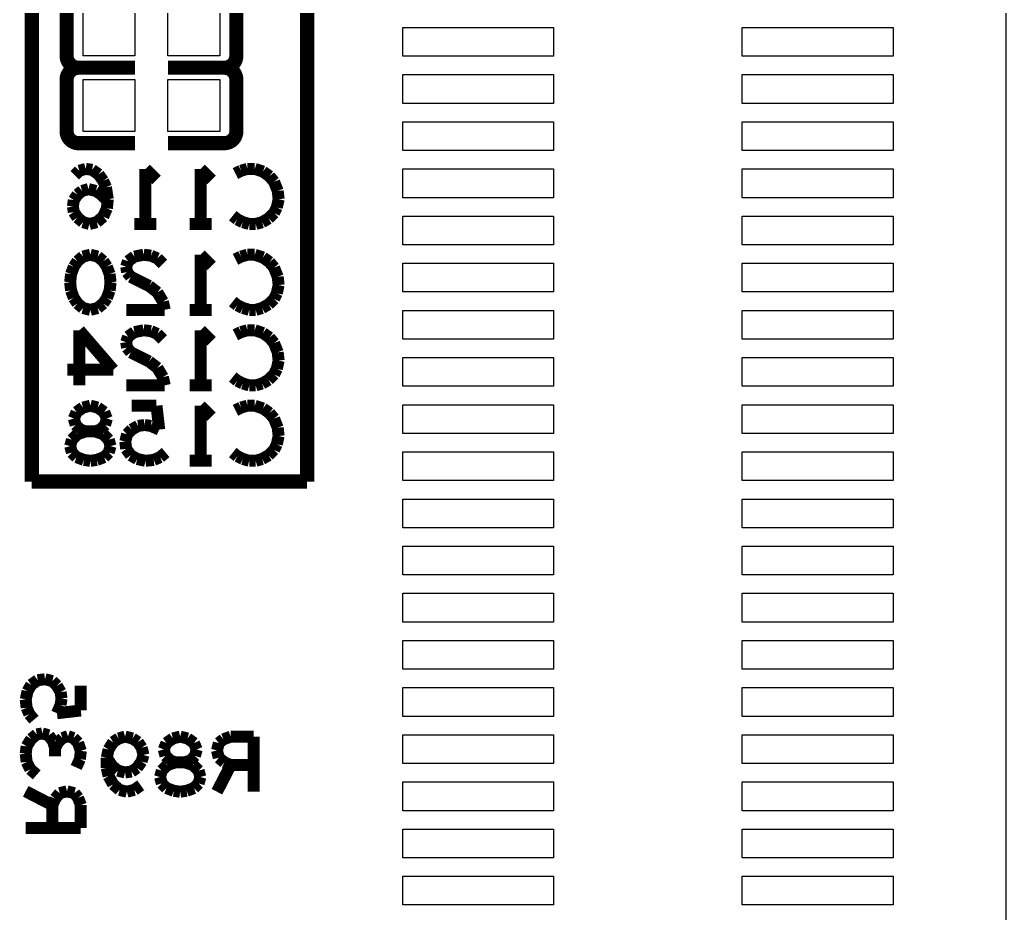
# Model space of a CAD drawing. Extents: x 175.8 to 218.8, y 273.2 to 311.2.
# Drawn here: x 208.35 to 218.81, y 287.38 to 296.86 of the extents above; entities that cross this region are included whole.
import ezdxf

# ---------------------------------------------------------------- set-up
doc = ezdxf.new("R2010")
doc.units = 0
doc.layers.add('MA_DETAILS', color=254, linetype='CONTINUOUS')

# ---------------------------------------------------------------- blocks, each defined once
blk = doc.blocks.new('FIGURE_SQUARE')
blk.add_lwpolyline([(-0.5, -0.5), (-0.5, 0.5), (0.5, 0.5), (0.5, -0.5)], close=True)

msp = doc.modelspace()

# ---------------------------------------------------------------- linework, layer by layer
at = {"layer": 'MA_DETAILS'}
msp.add_lwpolyline([(218.807792, 274.216622), (218.807792, 310.2229)], dxfattribs=at)
for points, const_width in [([(208.473294, 299.578776), (208.473294, 291.958776)], 0.1524), ([(211.394294, 291.958776), (211.394294, 298.054776)], 0.1524), ([(208.843372, 297.019472), (208.843372, 296.473118)], 0.150114), ([(210.643216, 296.473118), (210.643216, 297.019472)], 0.150114), ([(208.970372, 296.346118), (209.568034, 296.346118)], 0.150114), ([(208.970372, 296.346118), (209.568034, 296.346118)], 0.150114), ([(210.516216, 296.346118), (209.918554, 296.346118)], 0.150114), ([(210.516216, 296.346118), (209.918554, 296.346118)], 0.150114), ([(208.843372, 296.219118), (208.843372, 295.672764)], 0.150114), ([(210.643216, 295.672764), (210.643216, 296.219118)], 0.150114), ([(208.970372, 295.545764), (209.568034, 295.545764)], 0.150114), ([(210.516216, 295.545764), (209.918554, 295.545764)], 0.150114), ([(209.046318, 295.273476), (208.978246, 295.253918)], 0.127), ([(209.114644, 295.263824), (209.046318, 295.273476)], 0.127), ([(209.67954, 295.273476), (209.79638, 295.156636)], 0.127), ([(209.67954, 294.689276), (209.67954, 295.273476)], 0.127), ([(210.263994, 295.273476), (210.380834, 295.156636)], 0.127), ([(210.263994, 294.689276), (210.263994, 295.273476)], 0.127), ([(210.692746, 295.253918), (210.760818, 295.273476)], 0.127), ([(210.760818, 295.273476), (210.838796, 295.273476)], 0.127), ([(210.838796, 295.273476), (210.926426, 295.244266)], 0.127), ([(208.978246, 295.253918), (208.929478, 295.205404)], 0.127), ([(209.182716, 295.215056), (209.114644, 295.263824)], 0.127), ([(209.231484, 295.146984), (209.182716, 295.215056)], 0.127), ([(210.634326, 295.224708), (210.692746, 295.253918)], 0.127), ([(210.926426, 295.244266), (210.994498, 295.195498)], 0.127), ([(210.994498, 295.195498), (211.043266, 295.137078)], 0.127), ([(209.075528, 295.059354), (209.007456, 295.039796)], 0.127), ([(209.153506, 295.039796), (209.075528, 295.059354)], 0.127), ([(209.260694, 295.078658), (209.231484, 295.146984)], 0.127), ([(209.279998, 294.952166), (209.260694, 295.078658)], 0.127), ([(211.043266, 295.137078), (211.082128, 295.039796)], 0.127), ([(208.958688, 295.000934), (208.919826, 294.942514)], 0.127), ([(209.007456, 295.039796), (208.958688, 295.000934)], 0.127), ([(209.211926, 295.000934), (209.153506, 295.039796)], 0.127), ([(209.279998, 294.932608), (209.211926, 295.000934)], 0.127), ([(209.270346, 294.854884), (209.279998, 294.952166)], 0.127), ([(211.09178, 294.952166), (211.072476, 294.864536)], 0.127), ([(211.082128, 295.039796), (211.09178, 294.952166)], 0.127), ([(208.919826, 294.942514), (208.910174, 294.874188)], 0.127), ([(208.910174, 294.874188), (208.919826, 294.815768)], 0.127), ([(209.231484, 294.767254), (209.270346, 294.854884)], 0.127), ([(211.072476, 294.864536), (211.043266, 294.806116)], 0.127), ([(208.919826, 294.815768), (208.958688, 294.757348)], 0.127), ([(208.958688, 294.757348), (209.017108, 294.708834)], 0.127), ([(209.163158, 294.708834), (209.231484, 294.767254)], 0.127), ([(210.65363, 294.738044), (210.605116, 294.776906)], 0.127), ([(210.984846, 294.747696), (210.91652, 294.708834)], 0.127), ([(211.043266, 294.806116), (210.984846, 294.747696)], 0.127), ([(209.017108, 294.708834), (209.085434, 294.689276)], 0.127), ([(209.085434, 294.689276), (209.163158, 294.708834)], 0.127), ([(209.79638, 294.689276), (209.5627, 294.689276)], 0.127), ([(210.380834, 294.689276), (210.147154, 294.689276)], 0.127), ([(210.71205, 294.708834), (210.65363, 294.738044)], 0.127), ([(210.780376, 294.689276), (210.71205, 294.708834)], 0.127), ([(210.848448, 294.689276), (210.780376, 294.689276)], 0.127), ([(210.91652, 294.708834), (210.848448, 294.689276)], 0.127), ([(208.958688, 294.295068), (209.017108, 294.343582)], 0.127), ([(209.017108, 294.343582), (209.095086, 294.36314)], 0.127), ([(209.095086, 294.36314), (209.173064, 294.343582)], 0.127), ([(209.173064, 294.343582), (209.231484, 294.295068)], 0.127), ([(209.5627, 294.343582), (209.494628, 294.295068)], 0.127), ([(209.659982, 294.36314), (209.5627, 294.343582)], 0.127), ([(209.73796, 294.353488), (209.659982, 294.36314)], 0.127), ([(209.806032, 294.324278), (209.73796, 294.353488)], 0.127), ([(209.864452, 294.265858), (209.806032, 294.324278)], 0.127), ([(210.263994, 294.36314), (210.380834, 294.2463)], 0.127), ([(210.263994, 293.77894), (210.263994, 294.36314)], 0.127), ([(210.634326, 294.314372), (210.692746, 294.343582)], 0.127), ([(210.692746, 294.343582), (210.760818, 294.36314)], 0.127), ([(210.760818, 294.36314), (210.838796, 294.36314)], 0.127), ([(210.838796, 294.36314), (210.926426, 294.33393)], 0.127), ([(210.926426, 294.33393), (210.994498, 294.285162)], 0.127), ([(208.890616, 294.15867), (208.919826, 294.236648)], 0.127), ([(208.919826, 294.236648), (208.958688, 294.295068)], 0.127), ([(209.231484, 294.295068), (209.270346, 294.236648)], 0.127), ([(209.270346, 294.236648), (209.299556, 294.15867)], 0.127), ([(209.494628, 294.295068), (209.47507, 294.236648)], 0.127), ([(209.47507, 294.236648), (209.484722, 294.178228)], 0.127), ([(210.994498, 294.285162), (211.043266, 294.226742)], 0.127), ([(211.043266, 294.226742), (211.082128, 294.12946)], 0.127), ([(208.880964, 294.07104), (208.890616, 294.15867)], 0.127), ([(209.299556, 294.15867), (209.309208, 294.07104)], 0.127), ([(209.484722, 294.178228), (209.523838, 294.12946)], 0.127), ([(209.523838, 294.12946), (209.718402, 294.032178)], 0.127), ([(211.082128, 294.12946), (211.09178, 294.04183)], 0.127), ([(208.890616, 293.98341), (208.880964, 294.07104)], 0.127), ([(209.309208, 294.07104), (209.299556, 293.98341)], 0.127), ([(209.718402, 294.032178), (209.806032, 293.963852)], 0.127), ([(211.09178, 294.04183), (211.072476, 293.9542)], 0.127), ([(208.919826, 293.905432), (208.890616, 293.98341)], 0.127), ([(208.958688, 293.847012), (208.919826, 293.905432)], 0.127), ([(209.270346, 293.905432), (209.231484, 293.847012)], 0.127), ([(209.299556, 293.98341), (209.270346, 293.905432)], 0.127), ([(209.806032, 293.963852), (209.864452, 293.86657)], 0.127), ([(211.072476, 293.9542), (211.043266, 293.89578)], 0.127), ([(209.017108, 293.798498), (208.958688, 293.847012)], 0.127), ([(209.231484, 293.847012), (209.173064, 293.798498)], 0.127), ([(209.864452, 293.86657), (209.88401, 293.77894)], 0.127), ([(210.65363, 293.827708), (210.605116, 293.86657)], 0.127), ([(210.71205, 293.798498), (210.65363, 293.827708)], 0.127), ([(210.984846, 293.83736), (210.91652, 293.798498)], 0.127), ([(211.043266, 293.89578), (210.984846, 293.83736)], 0.127), ([(209.095086, 293.77894), (209.017108, 293.798498)], 0.127), ([(209.173064, 293.798498), (209.095086, 293.77894)], 0.127), ([(209.88401, 293.77894), (209.47507, 293.77894)], 0.127), ([(210.380834, 293.77894), (210.147154, 293.77894)], 0.127), ([(210.780376, 293.77894), (210.71205, 293.798498)], 0.127), ([(210.848448, 293.77894), (210.780376, 293.77894)], 0.127), ([(210.91652, 293.798498), (210.848448, 293.77894)], 0.127), ([(208.978246, 293.562532), (209.338418, 293.14394)], 0.127), ([(208.978246, 292.978332), (208.978246, 293.562532)], 0.127), ([(209.494628, 293.49446), (209.47507, 293.43604)], 0.127), ([(209.5627, 293.542974), (209.494628, 293.49446)], 0.127), ([(209.659982, 293.562532), (209.5627, 293.542974)], 0.127), ([(209.73796, 293.55288), (209.659982, 293.562532)], 0.127), ([(209.806032, 293.52367), (209.73796, 293.55288)], 0.127), ([(209.864452, 293.46525), (209.806032, 293.52367)], 0.127), ([(210.263994, 293.562532), (210.380834, 293.445692)], 0.127), ([(210.263994, 292.978332), (210.263994, 293.562532)], 0.127), ([(210.634326, 293.513764), (210.692746, 293.542974)], 0.127), ([(210.692746, 293.542974), (210.760818, 293.562532)], 0.127), ([(210.760818, 293.562532), (210.838796, 293.562532)], 0.127), ([(210.838796, 293.562532), (210.926426, 293.533322)], 0.127), ([(210.926426, 293.533322), (210.994498, 293.484554)], 0.127), ([(209.47507, 293.43604), (209.484722, 293.37762)], 0.127), ([(210.994498, 293.484554), (211.043266, 293.426134)], 0.127), ([(211.043266, 293.426134), (211.082128, 293.328852)], 0.127), ([(209.484722, 293.37762), (209.523838, 293.328852)], 0.127), ([(209.523838, 293.328852), (209.718402, 293.23157)], 0.127), ([(211.082128, 293.328852), (211.09178, 293.241222)], 0.127), ([(209.718402, 293.23157), (209.806032, 293.163244)], 0.127), ([(211.09178, 293.241222), (211.072476, 293.153592)], 0.127), ([(209.338418, 293.14394), (208.851754, 293.14394)], 0.127), ([(209.806032, 293.163244), (209.864452, 293.065962)], 0.127), ([(211.043266, 293.095172), (210.984846, 293.036752)], 0.127), ([(211.072476, 293.153592), (211.043266, 293.095172)], 0.127), ([(209.88401, 292.978332), (209.47507, 292.978332)], 0.127), ([(209.864452, 293.065962), (209.88401, 292.978332)], 0.127), ([(210.380834, 292.978332), (210.147154, 292.978332)], 0.127), ([(210.65363, 293.0271), (210.605116, 293.065962)], 0.127), ([(210.71205, 292.99789), (210.65363, 293.0271)], 0.127), ([(210.780376, 292.978332), (210.71205, 292.99789)], 0.127), ([(210.848448, 292.978332), (210.780376, 292.978332)], 0.127), ([(210.91652, 292.99789), (210.848448, 292.978332)], 0.127), ([(210.984846, 293.036752), (210.91652, 292.99789)], 0.127), ([(209.095086, 292.762432), (209.017108, 292.742874)], 0.127), ([(209.173064, 292.742874), (209.095086, 292.762432)], 0.127), ([(209.79638, 292.762432), (209.53349, 292.762432)], 0.127), ([(209.82559, 292.509194), (209.79638, 292.762432)], 0.127), ([(210.263994, 292.762432), (210.380834, 292.645592)], 0.127), ([(210.263994, 292.178232), (210.263994, 292.762432)], 0.127), ([(210.692746, 292.742874), (210.760818, 292.762432)], 0.127), ([(210.760818, 292.762432), (210.838796, 292.762432)], 0.127), ([(210.838796, 292.762432), (210.926426, 292.733222)], 0.127), ([(208.949036, 292.69436), (208.919826, 292.626034)], 0.127), ([(209.017108, 292.742874), (208.949036, 292.69436)], 0.127), ([(209.241136, 292.69436), (209.173064, 292.742874)], 0.127), ([(209.270346, 292.626034), (209.241136, 292.69436)], 0.127), ([(210.634326, 292.713664), (210.692746, 292.742874)], 0.127), ([(210.926426, 292.733222), (210.994498, 292.684454)], 0.127), ([(210.994498, 292.684454), (211.043266, 292.626034)], 0.127), ([(208.919826, 292.626034), (208.939384, 292.557962)], 0.127), ([(208.939384, 292.557962), (208.987898, 292.509194)], 0.127), ([(209.202274, 292.509194), (209.250788, 292.557962)], 0.127), ([(209.250788, 292.557962), (209.270346, 292.626034)], 0.127), ([(209.53349, 292.509194), (209.601562, 292.54831)], 0.127), ([(209.601562, 292.54831), (209.669888, 292.557962)], 0.127), ([(209.669888, 292.557962), (209.73796, 292.54831)], 0.127), ([(209.73796, 292.54831), (209.82559, 292.509194)], 0.127), ([(211.043266, 292.626034), (211.082128, 292.528752)], 0.127), ([(208.900268, 292.40226), (208.958688, 292.46068)], 0.127), ([(208.958688, 292.46068), (209.046318, 292.48989)], 0.127), ([(208.987898, 292.509194), (209.046318, 292.48989)], 0.127), ([(209.046318, 292.48989), (209.143854, 292.48989)], 0.127), ([(209.046318, 292.48989), (209.143854, 292.48989)], 0.127), ([(209.143854, 292.48989), (209.202274, 292.509194)], 0.127), ([(209.143854, 292.48989), (209.231484, 292.46068)], 0.127), ([(209.231484, 292.46068), (209.289904, 292.40226)], 0.127), ([(209.465418, 292.382702), (209.484722, 292.46068)], 0.127), ([(209.484722, 292.46068), (209.53349, 292.509194)], 0.127), ([(211.09178, 292.441122), (211.072476, 292.353492)], 0.127), ([(211.082128, 292.528752), (211.09178, 292.441122)], 0.127), ([(208.880964, 292.333934), (208.900268, 292.40226)], 0.127), ([(209.289904, 292.40226), (209.309208, 292.333934)], 0.127), ([(209.47507, 292.304724), (209.465418, 292.382702)], 0.127), ([(211.072476, 292.353492), (211.043266, 292.295072)], 0.127), ([(208.900268, 292.265862), (208.880964, 292.333934)], 0.127), ([(208.949036, 292.217094), (208.900268, 292.265862)], 0.127), ([(209.289904, 292.265862), (209.241136, 292.217094)], 0.127), ([(209.309208, 292.333934), (209.289904, 292.265862)], 0.127), ([(209.523838, 292.236652), (209.47507, 292.304724)], 0.127), ([(209.59191, 292.19779), (209.523838, 292.236652)], 0.127), ([(209.893662, 292.265862), (209.835242, 292.217094)], 0.127), ([(210.65363, 292.227), (210.605116, 292.265862)], 0.127), ([(210.984846, 292.236652), (210.91652, 292.19779)], 0.127), ([(211.043266, 292.295072), (210.984846, 292.236652)], 0.127), ([(209.027014, 292.187884), (208.949036, 292.217094)], 0.127), ([(209.095086, 292.178232), (209.027014, 292.187884)], 0.127), ([(209.163158, 292.187884), (209.095086, 292.178232)], 0.127), ([(209.241136, 292.217094), (209.163158, 292.187884)], 0.127), ([(209.67954, 292.178232), (209.59191, 292.19779)], 0.127), ([(209.76717, 292.187884), (209.67954, 292.178232)], 0.127), ([(209.835242, 292.217094), (209.76717, 292.187884)], 0.127), ([(210.380834, 292.178232), (210.147154, 292.178232)], 0.127), ([(210.71205, 292.19779), (210.65363, 292.227)], 0.127), ([(210.780376, 292.178232), (210.71205, 292.19779)], 0.127), ([(210.848448, 292.178232), (210.780376, 292.178232)], 0.127), ([(210.91652, 292.19779), (210.848448, 292.178232)], 0.127), ([(208.473294, 291.958776), (211.394294, 291.958776)], 0.1524), ([(208.468214, 289.803332), (208.536286, 289.8521)], 0.127), ([(208.536286, 289.8521), (208.614264, 289.861752)], 0.127), ([(208.614264, 289.861752), (208.692242, 289.842448)], 0.127), ([(208.692242, 289.842448), (208.740756, 289.79368)], 0.127), ([(208.409794, 289.64763), (208.429352, 289.73526)], 0.127), ([(208.429352, 289.73526), (208.468214, 289.803332)], 0.127), ([(208.740756, 289.79368), (208.779872, 289.725608)], 0.127), ([(208.779872, 289.725608), (208.789524, 289.657282)], 0.127), ([(208.993994, 289.53079), (208.993994, 289.79368)], 0.127), ([(208.419446, 289.56), (208.409794, 289.64763)], 0.127), ([(208.789524, 289.657282), (208.779872, 289.58921)], 0.127), ([(208.448656, 289.491928), (208.419446, 289.56)], 0.127), ([(208.779872, 289.58921), (208.740756, 289.50158)], 0.127), ([(208.740756, 289.50158), (208.993994, 289.53079)], 0.127), ([(208.497424, 289.433508), (208.448656, 289.491928)], 0.127), ([(208.419446, 289.150806), (208.468214, 289.228784)], 0.127), ([(208.468214, 289.228784), (208.526634, 289.277298)], 0.127), ([(208.526634, 289.277298), (208.585054, 289.287204)], 0.127), ([(208.585054, 289.287204), (208.653126, 289.267646)], 0.127), ([(208.653126, 289.267646), (208.701894, 289.199574)], 0.127), ([(208.701894, 289.199574), (208.721452, 289.131248)], 0.127), ([(208.750662, 289.189668), (208.799176, 289.238436)], 0.127), ([(208.799176, 289.238436), (208.857596, 289.257994)], 0.127), ([(208.857596, 289.257994), (208.916016, 289.238436)], 0.127), ([(208.916016, 289.238436), (208.964784, 289.189668)], 0.127), ([(209.337148, 289.195256), (209.395568, 289.234118)], 0.127), ([(209.395568, 289.234118), (209.46364, 289.253676)], 0.127), ([(209.46364, 289.253676), (209.541618, 289.234118)], 0.127), ([(209.541618, 289.234118), (209.600038, 289.195256)], 0.127), ([(209.970116, 289.234118), (209.902044, 289.185604)], 0.127), ([(210.048094, 289.253676), (209.970116, 289.234118)], 0.127), ([(210.126072, 289.234118), (210.048094, 289.253676)], 0.127), ([(210.194144, 289.185604), (210.126072, 289.234118)], 0.127), ([(210.506056, 289.224466), (210.457288, 289.185604)], 0.127), ([(210.58378, 289.253676), (210.506056, 289.224466)], 0.127), ([(210.827366, 289.253676), (210.58378, 289.253676)], 0.127), ([(210.827366, 288.669476), (210.827366, 289.253676)], 0.127), ([(208.409794, 289.072828), (208.419446, 289.150806)], 0.127), ([(208.721452, 289.131248), (208.750662, 289.189668)], 0.127), ([(208.721452, 289.131248), (208.721452, 289.043618)], 0.127), ([(208.964784, 289.189668), (208.993994, 289.102038)], 0.127), ([(208.993994, 289.102038), (208.984342, 289.014408)], 0.127), ([(209.268822, 289.029648), (209.28838, 289.117278)], 0.127), ([(209.28838, 289.117278), (209.337148, 289.195256)], 0.127), ([(209.600038, 289.195256), (209.6389, 289.136836)], 0.127), ([(209.6389, 289.136836), (209.658458, 289.058858)], 0.127), ([(209.902044, 289.185604), (209.872834, 289.117278)], 0.127), ([(209.872834, 289.117278), (209.892392, 289.049206)], 0.127), ([(210.223354, 289.117278), (210.194144, 289.185604)], 0.127), ([(210.203796, 289.049206), (210.223354, 289.117278)], 0.127), ([(210.457288, 289.185604), (210.43773, 289.107626)], 0.127), ([(210.43773, 289.107626), (210.457288, 289.029648)], 0.127), ([(208.419446, 288.985198), (208.409794, 289.072828)], 0.127), ([(208.984342, 289.014408), (208.945226, 288.926778)], 0.127), ([(209.327242, 288.942018), (209.268822, 289.029648)], 0.127), ([(209.268822, 288.922714), (209.268822, 289.029648)], 0.127), ([(209.6389, 288.990786), (209.590132, 288.922714)], 0.127), ([(209.658458, 289.058858), (209.6389, 288.990786)], 0.127), ([(209.892392, 289.049206), (209.940906, 289.000438)], 0.127), ([(209.940906, 289.000438), (209.999326, 288.981134)], 0.127), ([(210.096862, 288.981134), (210.155282, 289.000438)], 0.127), ([(210.155282, 289.000438), (210.203796, 289.049206)], 0.127), ([(210.457288, 289.029648), (210.515708, 288.981134)], 0.127), ([(208.458562, 288.907474), (208.419446, 288.985198)], 0.127), ([(208.526634, 288.849054), (208.458562, 288.907474)], 0.127), ([(209.28838, 288.835084), (209.268822, 288.922714)], 0.127), ([(209.385662, 288.893504), (209.327242, 288.942018)], 0.127), ([(209.46364, 288.873946), (209.385662, 288.893504)], 0.127), ([(209.531712, 288.883598), (209.46364, 288.873946)], 0.127), ([(209.590132, 288.922714), (209.531712, 288.883598)], 0.127), ([(209.833972, 288.825178), (209.853276, 288.893504)], 0.127), ([(209.853276, 288.893504), (209.911696, 288.951924)], 0.127), ([(209.911696, 288.951924), (209.999326, 288.981134)], 0.127), ([(209.999326, 288.981134), (210.096862, 288.981134)], 0.127), ([(209.999326, 288.981134), (210.096862, 288.981134)], 0.127), ([(210.096862, 288.981134), (210.184492, 288.951924)], 0.127), ([(210.184492, 288.951924), (210.242912, 288.893504)], 0.127), ([(210.242912, 288.893504), (210.262216, 288.825178)], 0.127), ([(210.58378, 288.951924), (210.43773, 288.669476)], 0.127), ([(210.515708, 288.981134), (210.58378, 288.951924)], 0.127), ([(210.58378, 288.951924), (210.827366, 288.951924)], 0.127), ([(209.337148, 288.747454), (209.28838, 288.835084)], 0.127), ([(209.853276, 288.757106), (209.833972, 288.825178)], 0.127), ([(210.262216, 288.825178), (210.242912, 288.757106)], 0.127), ([(209.40522, 288.689034), (209.337148, 288.747454)], 0.127), ([(209.483198, 288.669476), (209.40522, 288.689034)], 0.127), ([(209.560922, 288.689034), (209.483198, 288.669476)], 0.127), ([(209.629248, 288.737548), (209.560922, 288.689034)], 0.127), ([(209.902044, 288.708338), (209.853276, 288.757106)], 0.127), ([(209.980022, 288.679128), (209.902044, 288.708338)], 0.127), ([(210.048094, 288.669476), (209.980022, 288.679128)], 0.127), ([(210.116166, 288.679128), (210.048094, 288.669476)], 0.127), ([(210.194144, 288.708338), (210.116166, 288.679128)], 0.127), ([(210.242912, 288.757106), (210.194144, 288.708338)], 0.127), ([(208.692242, 288.52749), (208.409794, 288.67354)], 0.127), ([(208.721452, 288.595562), (208.692242, 288.52749)], 0.127), ([(208.769966, 288.653982), (208.721452, 288.595562)], 0.127), ([(208.847944, 288.67354), (208.769966, 288.653982)], 0.127), ([(208.925922, 288.653982), (208.847944, 288.67354)], 0.127), ([(208.964784, 288.605214), (208.925922, 288.653982)], 0.127), ([(208.993994, 288.52749), (208.964784, 288.605214)], 0.127), ([(208.692242, 288.52749), (208.692242, 288.283904)], 0.127), ([(208.993994, 288.283904), (208.993994, 288.52749)], 0.127), ([(208.409794, 288.283904), (208.993994, 288.283904)], 0.127)]:
    msp.add_lwpolyline(points, dxfattribs=dict(at, const_width=const_width))
at = {"layer": 'MA_DETAILS', "const_width": 0.150114}
for points in [[(208.843372, 296.473118, 0.414214), (208.970372, 296.346118)], [(210.516216, 296.346118, 0.414214), (210.643216, 296.473118)], [(208.970372, 296.346118, 0.414214), (208.843372, 296.219118)], [(210.643216, 296.219118, 0.414214), (210.516216, 296.346118)], [(208.843372, 295.672764, 0.414214), (208.970372, 295.545764)], [(210.516216, 295.545764, 0.414214), (210.643216, 295.672764)]]:
    msp.add_lwpolyline(points, format="xyb", dxfattribs=at)

# ---------------------------------------------------------------- block references
at = {"layer": 'MA_DETAILS'}
for p, xscale, yscale in [((209.293206, 296.746422), 0.54991, 0.54991), ((210.193382, 296.746422), 0.54991, 0.54991), ((213.208108, 296.620692), 1.6002, 0.3048), ((216.807796, 296.620692), 1.6002, 0.3048), ((213.208108, 296.12082), 1.6002, 0.3048), ((216.807796, 296.12082), 1.6002, 0.3048), ((209.293206, 295.946068), 0.54991, 0.54991), ((210.193382, 295.946068), 0.54991, 0.54991), ((213.208108, 295.620694), 1.6002, 0.3048), ((216.807796, 295.620694), 1.6002, 0.3048), ((213.208108, 295.120822), 1.6002, 0.3048), ((216.807796, 295.120822), 1.6002, 0.3048), ((213.208108, 294.620696), 1.6002, 0.3048), ((216.807796, 294.620696), 1.6002, 0.3048), ((213.208108, 294.120824), 1.6002, 0.3048), ((216.807796, 294.120824), 1.6002, 0.3048), ((213.208108, 293.620698), 1.6002, 0.3048), ((216.807796, 293.620698), 1.6002, 0.3048), ((213.208108, 293.120826), 1.6002, 0.3048), ((216.807796, 293.120826), 1.6002, 0.3048), ((213.208108, 292.6207), 1.6002, 0.3048), ((216.807796, 292.6207), 1.6002, 0.3048), ((213.208108, 292.120828), 1.6002, 0.3048), ((216.807796, 292.120828), 1.6002, 0.3048), ((213.208108, 291.620702), 1.6002, 0.3048), ((216.807796, 291.620702), 1.6002, 0.3048), ((213.208108, 291.12083), 1.6002, 0.3048), ((216.807796, 291.12083), 1.6002, 0.3048), ((213.208108, 290.620704), 1.6002, 0.3048), ((216.807796, 290.620704), 1.6002, 0.3048), ((213.208108, 290.120832), 1.6002, 0.3048), ((216.807796, 290.120832), 1.6002, 0.3048), ((213.208108, 289.620706), 1.6002, 0.3048), ((216.807796, 289.620706), 1.6002, 0.3048), ((213.208108, 289.120834), 1.6002, 0.3048), ((216.807796, 289.120834), 1.6002, 0.3048), ((213.208108, 288.620708), 1.6002, 0.3048), ((216.807796, 288.620708), 1.6002, 0.3048), ((213.208108, 288.120836), 1.6002, 0.3048), ((216.807796, 288.120836), 1.6002, 0.3048), ((213.208108, 287.62071), 1.6002, 0.3048), ((216.807796, 287.62071), 1.6002, 0.3048)]:
    msp.add_blockref('FIGURE_SQUARE', p, dxfattribs=dict(at, xscale=xscale, yscale=yscale))

doc.saveas('drawing.dxf')
